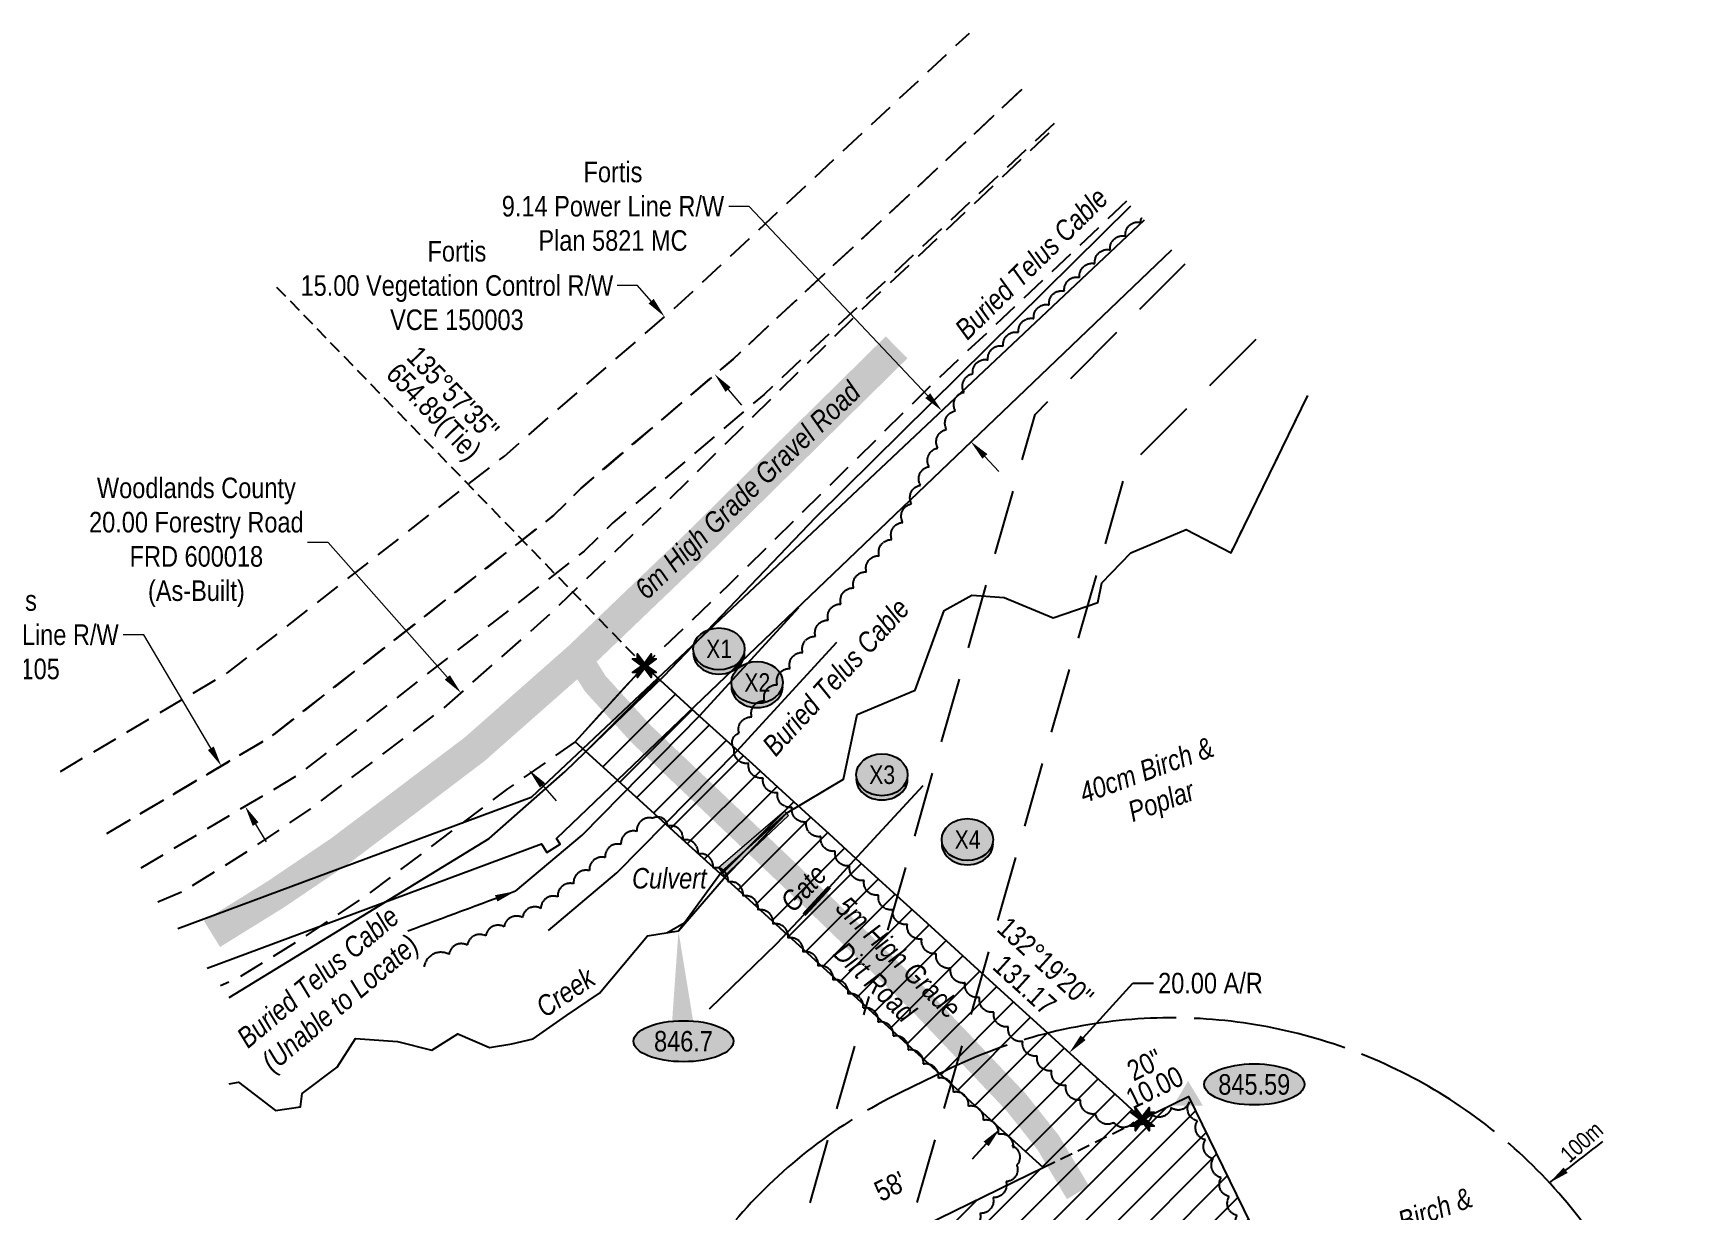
# Model space of a CAD drawing. Extents: x 584872 to 591273, y 5989373 to 5991820.
# Drawn here: x 587503 to 588308, y 5991148 to 5991722 of the extents above; entities that cross this region are included whole.
import ezdxf
from ezdxf.enums import TextEntityAlignment as Align

# ---------------------------------------------------------------- set-up
doc = ezdxf.new("R2010")
doc.units = 0
doc.header["$LTSCALE"] = 5
doc.header["$PDSIZE"] = 0.5
for name, pattern in [('0', [1, 1, 0]), ('DASHED2', [9.525, 6.35, -3.175]), ('foc-ACCESSROAD', [3.75, 2.5, -1.25]), ('foc-BUFFER', [16.75, 15, -1.75]), ('foc-FLOWLINE', [3.75, 2.5, -1.25]), ('foc-TIELINE', [1.875, 1.25, -0.625]), ('foc-TRAV', [1.875, 1.25, -0.625]), ('foc-WHEELTRACKS', [2, 0.4, -1.6])]:
    doc.linetypes.add(name, pattern=pattern)
doc.layers.get('Defpoints').update_dxf_attribs({"color": 9})
for name, color, linetype in [('AS-FENCE', 48, 'foc-FENCE'), ('AS-ROADS', 254, 'Continuous'), ('AS-TELUS', 224, 'foc-TEL'), ('AUX-BUFFER', 7, 'foc-BUFFER'), ('F-AR', 190, 'foc-ACCESSROAD'), ('F-EZE', 190, 'foc-FLOWLINE'), ('F-RW', 190, 'Continuous'), ('F-VCE', 190, 'foc-FLOWLINE'), ('L-BD', 7, 'Continuous'), ('L-MON', 1, 'Continuous'), ('L-TIE', 7, 'foc-TIELINE'), ('L-TITLEDB', 4, 'Continuous'), ('P-CROSSINGS', 250, 'Continuous'), ('P-ELEVATION', 7, 'Continuous'), ('P-PROPOSED', 10, 'Continuous'), ('P-PROPOSED-EXISTING-H', 59, 'Continuous'), ('P-TRAV', 4, 'foc-TRAV'), ('P-TXT', 4, 'Continuous'), ('T-BUSH', 110, '0'), ('T-BUSH-T', 110, 'Continuous'), ('T-CREEK', 160, 'Continuous'), ('T-WATER-P3', 160, 'foc-WHEELTRACKS')]:
    doc.layers.add(name, color=color, linetype=linetype)
doc.layers.add('F-EZE-T', color=190, linetype='Continuous', lineweight=9)
doc.layers.add('T-TEXT', color=48, linetype='Continuous', lineweight=18)
doc.styles.add('60L', font='ARIALN.TTF', dxfattribs={"height": 7.35})
doc.styles.add('80', font='ARIALN.TTF', dxfattribs={"height": 10})
doc.styles.add('80CG', font='ARIALN.TTF', dxfattribs={"height": 10})
doc.styles.add('80L', font='ARIALN.TTF', dxfattribs={"height": 10})
doc.styles.add('80LS', font='ARIALNI.TTF', dxfattribs={"height": 10})
doc.styles.add('Crossing', font='ARIALN.TTF', dxfattribs={"height": 10})
doc.styles.add('foc-LtypeFont', font='ARIALN.TTF', dxfattribs={"height": 7.35})
doc.styles.get("Standard").update_dxf_attribs({"font": 'ARIALN.TTF'})
doc.linetypes.add('foc-FENCE', pattern='A,10,-1,["X",foc-LtypeFont,S=0.2,R=0,X=-0.625,Y=-0.75],-1.24', length=12.24)
doc.linetypes.add('foc-TEL', pattern='A,2,-1,["T",foc-LtypeFont,S=0.2,R=0,X=-0.425,Y=-0.75],-1.24,8', length=12.24)
doc.linetypes.add('foc-TOPO-flowdirection-NOLINE', pattern='A,0,[">",foc-LtypeFont,S=0.3,R=0,X=0,Y=-0.945],-20,[">",foc-LtypeFont,S=0.3,R=0,X=0,Y=-0.945],0', length=20)
doc.dimstyles.new('Compass 5 000', dxfattribs={"dimscale": 5, "dimtxt": 9, "dimasz": 2, "dimexe": 0.2, "dimexo": 0.0625, "dimgap": 0.5, "dimtad": 0, "dimtih": 1, "dimtoh": 1, "dimzin": 0, "dimdsep": 46, "dimtxsty": '80CG', "dimcen": 0.1, "dimse1": 1, "dimse2": 1, "dimclrd": 256, "dimclrt": 256, "dimaunit": 1, "dimadec": 4, "dimazin": 0, "dimtfac": 0.06, "dimtofl": 0, "dimtmove": 0, "dimatfit": 1, "dimfxl": 0.2, "dimtolj": 1, "dimtzin": 0, "dimlwd": -1, "dimarcsym": 0})

# ---------------------------------------------------------------- blocks, each defined once
blk = doc.blocks.new('STRIA')
blk.add_hatch(color=255).paths.add_polyline_path([(-0.04, 1.52), (-1.47, -0.87), (1.39, -0.87)])
blk = doc.blocks.new('STRIAA')
blk.add_blockref('STRIA', (0, 0))
blk = doc.blocks.new('STRIB')
at = {"color": 1}
blk.add_solid([(-1.12, -0.67), (-0.04, 1.13), (1.04, -0.67)], dxfattribs=at)
blk = doc.blocks.new('STRIBB')
blk.add_blockref('STRIB', (0, 0))
blk = doc.blocks.new('STRICC')
for name in ['STRIAA', 'STRIBB']:
    blk.add_blockref(name, (0, 0))
blk = doc.blocks.new('fdspike')
blk.add_blockref('STRICC', (0, 0))
blk = doc.blocks.new('*D65')
at = {"layer": 'Defpoints', "color": 0, "transparency": 16777216}
for p in [(587958.81, 5991270.03), (587925.07, 5991233.1), (588007.63, 5991225.43)]:
    blk.add_point(p, dxfattribs=at)
at = {"layer": 'P-TXT', "transparency": 16777216}
for p, q in [((588014.38, 5991232.82), (588038.59, 5991259.32)), ((588038.59, 5991259.32), (588048.59, 5991259.32)), ((587967.15, 5991181.12), (587960.41, 5991173.74))]:
    blk.add_line(p, q, dxfattribs=at)
for points in [[(588013.14, 5991233.94), (588015.61, 5991231.69), (588007.63, 5991225.43)], [(587965.92, 5991182.24), (587968.38, 5991180), (587973.9, 5991188.5)]]:
    blk.add_solid(points, dxfattribs=at)
at = {"layer": 'P-TXT', "transparency": 16777216, "insert": (588076.33, 5991259.32), "char_height": 10, "attachment_point": 5, "style": '80CG'}
blk.add_mtext('\\A1;20.00 A/R', dxfattribs=at)
blk = doc.blocks.new('*D67')
at = {"layer": 'Defpoints', "color": 0, "transparency": 16777216}
for p in [(587810.68, 5991583.77), (587795.5, 5991570.55), (587819.85, 5991542.58)]:
    blk.add_point(p, dxfattribs=at)
at = {"layer": 'F-EZE-T', "transparency": 16777216}
for p, q in [((587797.54, 5991598.85), (587787.54, 5991598.85)), ((587804.11, 5991591.31), (587797.54, 5991598.85)), ((587841.6, 5991548.26), (587848.16, 5991540.71))]:
    blk.add_line(p, q, dxfattribs=at)
for points in [[(587805.37, 5991592.4), (587802.85, 5991590.21), (587810.68, 5991583.77)], [(587842.85, 5991549.35), (587840.34, 5991547.16), (587835.03, 5991555.8)]]:
    blk.add_solid(points, dxfattribs=at)
at = {"layer": 'F-EZE-T', "transparency": 16777216, "insert": (587709.61, 5991598.85), "char_height": 10, "attachment_point": 5, "style": '80CG'}
blk.add_mtext('\\A1;Fortis\\P15.00 Vegetation Control R/W\\PVCE 150003', dxfattribs=at)
blk = doc.blocks.new('TEMP')
h = blk.add_hatch(color=255)
h.dxf.hatch_style = 1
h.paths.add_polyline_path([(0, 0.25), (-0.67, 1.15), (-0.67, 0.67), (-1.15, 0.67), (-0.25, 0), (-1.15, -0.67), (-0.67, -0.67), (-0.67, -1.15), (0, -0.25), (0.67, -1.15), (0.67, -0.67), (1.15, -0.67), (0.25, 0), (1.15, 0.67), (0.67, 0.67), (0.67, 1.15)])
h.paths.add_polyline_path([(0.57, 0.85), (0.57, 0.57), (0.85, 0.57), (0.08, 0), (0.85, -0.57), (0.57, -0.57), (0.57, -0.85), (0, -0.08), (-0.57, -0.85), (-0.57, -0.57), (-0.85, -0.57), (-0.08, 0), (-0.85, 0.57), (-0.57, 0.57), (-0.57, 0.85), (0, 0.08)], flags=16)
h = blk.add_hatch(color=1)
h.dxf.hatch_style = 1
h.paths.add_polyline_path([(0, 0.08), (-0.57, 0.85), (-0.57, 0.57), (-0.85, 0.57), (-0.08, 0), (-0.85, -0.57), (-0.57, -0.57), (-0.57, -0.85), (0, -0.08), (0.57, -0.85), (0.57, -0.57), (0.85, -0.57), (0.08, 0), (0.85, 0.57), (0.57, 0.57), (0.57, 0.85)])
at = {"color": 1}
for p, q in [((-0.08, 0), (0.08, 0)), ((0, 0.08), (0, -0.08))]:
    blk.add_line(p, q, dxfattribs=at)
at = {"color": 255, "flags": 128}
blk.add_lwpolyline([(-0.25, 0), (-1.15, 0.67), (-0.67, 0.67), (-0.67, 1.15), (0, 0.25), (0.67, 1.15), (0.67, 0.67), (1.15, 0.67), (0.25, 0), (1.15, -0.67), (0.67, -0.67), (0.67, -1.15), (0, -0.25), (-0.67, -1.15), (-0.67, -0.67), (-1.15, -0.67)], close=True, dxfattribs=at)
at = {"color": 1, "flags": 128}
blk.add_lwpolyline([(-0.08, 0), (-0.85, 0.57), (-0.57, 0.57), (-0.57, 0.85), (0, 0.08), (0.57, 0.85), (0.57, 0.57), (0.85, 0.57), (0.08, 0), (0.85, -0.57), (0.57, -0.57), (0.57, -0.85), (0, -0.08), (-0.57, -0.85), (-0.57, -0.57), (-0.85, -0.57)], close=True, dxfattribs=at)
blk = doc.blocks.new('we')
at = {"layer": 'P-ELEVATION'}
h = blk.add_hatch(color=111, dxfattribs=at)
h.dxf.hatch_style = 1
edge = h.paths.add_edge_path()
edge.add_ellipse((0, 0), major_axis=(-24.38, 0), ratio=0.410256, start_angle=0, end_angle=360)
at = {"layer": 'P-ELEVATION', "color": 7, "flags": 128}
blk.add_lwpolyline([(0, 0, 12.5, 0, 0), (-12.42, -6.43, 0, 0, 0)], format="xyseb", dxfattribs=at)
at = {"layer": 'P-ELEVATION', "color": 7}
blk.add_ellipse((0, 0), major_axis=(-24.38, 0), ratio=0.410256, dxfattribs=at)
at = {"layer": 'P-ELEVATION', "style": '80'}
blk.add_attdef('ELEVATION', text='', height=10, dxfattribs=at).set_placement((0, 0), align=Align.MIDDLE_CENTER)
blk = doc.blocks.new('*D72')
at = {"layer": 'Defpoints', "color": 0, "transparency": 16777216}
for p in [(587963.37, 5991554.74), (587945.59, 5991537.99), (587977.47, 5991539.78)]:
    blk.add_point(p, dxfattribs=at)
at = {"layer": 'F-EZE-T', "transparency": 16777216}
for p, q in [((587851.9, 5991637.45), (587841.9, 5991637.45)), ((587938.73, 5991545.27), (587851.9, 5991637.45)), ((587966.55, 5991515.75), (587973.4, 5991508.47))]:
    blk.add_line(p, q, dxfattribs=at)
for points in [[(587939.95, 5991546.41), (587937.52, 5991544.13), (587945.59, 5991537.99)], [(587967.76, 5991516.89), (587965.33, 5991514.6), (587959.69, 5991523.02)]]:
    blk.add_solid(points, dxfattribs=at)
at = {"layer": 'F-EZE-T', "transparency": 16777216, "insert": (587785.56, 5991637.45), "char_height": 10, "attachment_point": 5, "style": '80CG'}
blk.add_mtext('\\A1;Fortis\\P9.14 Power Line R/W\\PPlan 5821 MC', dxfattribs=at)
blk = doc.blocks.new('xing2')
h = blk.add_hatch(color=50)
h.dxf.hatch_style = 1
edge = h.paths.add_edge_path()
edge.add_ellipse((0, 0), major_axis=(-12.5, 0), ratio=0.816297, start_angle=0, end_angle=360)
h = blk.add_hatch(color=250)
h.dxf.hatch_style = 1
edge = h.paths.add_edge_path()
edge.add_ellipse((0, -2.05), major_axis=(-12.5, 0), ratio=0.816297, start_angle=0, end_angle=180)
edge.add_line((12.5, -2.05), (12.5, 0))
edge.add_ellipse((0, 0), major_axis=(-12.5, 0), ratio=0.816297, start_angle=0, end_angle=180, ccw=False)
edge.add_line((-12.5, 0), (-12.5, -2.05))
at = {"color": 250}
blk.add_ellipse((0, 0), major_axis=(-12.5, 0), ratio=0.816297, dxfattribs=at)
blk.add_ellipse((0, -2.05), major_axis=(-12.5, 0), ratio=0.816297, start_param=0, end_param=3.141593, dxfattribs=at)
at = {"color": 250, "style": 'Crossing'}
blk.add_attdef('CROSSING', text='', height=9, dxfattribs=at).set_placement((0.09, 0.02), align=Align.MIDDLE_CENTER)
at = {"color": 250, "style": 'Crossing', "flags": 1}
for tag, p in [('OWNER', (0.09, -12.49)), ('DESCRIPTION', (0.09, -25.77)), ('LOCATION', (0.09, -39.3)), ('DWG_REF', (0.09, -52.84))]:
    blk.add_attdef(tag, text='', height=9, dxfattribs=at).set_placement(p, align=Align.MIDDLE_CENTER)
blk = doc.blocks.new('*D73')
at = {"layer": 'Defpoints', "color": 0, "transparency": 16777216}
for p in [(587594.93, 5991365.07), (587586.17, 5991359.89), (587597.81, 5991340.21)]:
    blk.add_point(p, dxfattribs=at)
at = {"layer": 'F-EZE-T', "transparency": 16777216}
for p, q in [((587557.22, 5991428.89), (587547.22, 5991428.89)), ((587589.84, 5991373.68), (587557.22, 5991428.89)), ((587611.65, 5991336.77), (587616.73, 5991328.16))]:
    blk.add_line(p, q, dxfattribs=at)
for points in [[(587591.28, 5991374.53), (587588.41, 5991372.83), (587594.93, 5991365.07)], [(587613.08, 5991337.62), (587610.21, 5991335.92), (587606.56, 5991345.38)]]:
    blk.add_solid(points, dxfattribs=at)
at = {"layer": 'F-EZE-T', "transparency": 16777216, "insert": (587490.88, 5991428.89), "char_height": 10, "attachment_point": 5, "style": '80CG', "bg_fill": 3, "box_fill_scale": 1.1, "bg_fill_color": 256, "bg_fill_true_color": 13158600, "bg_fill_transparency": 0}
blk.add_mtext('\\A1;Fortis\\P9.14 Power Line R/W\\PEZE 3105', dxfattribs=at)
blk = doc.blocks.new('*U76')
at = {"layer": 'P-ELEVATION'}
h = blk.add_hatch(color=111, dxfattribs=at)
h.dxf.hatch_style = 1
edge = h.paths.add_edge_path()
edge.add_ellipse((0, 0), major_axis=(-24.38, 0), ratio=0.410256, start_angle=0, end_angle=360)
at = {"layer": 'P-ELEVATION', "color": 7, "flags": 128}
blk.add_lwpolyline([(0, 0, 12.5, 0, 0), (-2.46, 53.73, 0, 0, 0)], format="xyseb", dxfattribs=at)
at = {"layer": 'P-ELEVATION', "color": 7}
blk.add_ellipse((0, 0), major_axis=(-24.38, 0), ratio=0.410256, dxfattribs=at)
at = {"layer": 'P-ELEVATION', "style": '80'}
blk.add_attdef('ELEVATION', text='', height=10, dxfattribs=at).set_placement((0, 0), align=Align.MIDDLE_CENTER)
blk = doc.blocks.new('*D77')
at = {"layer": 'Defpoints', "color": 0, "transparency": 16777216}
for p in [(587711.57, 5991400.66), (587712.03, 5991401.07), (587745.11, 5991363.58)]:
    blk.add_point(p, dxfattribs=at)
at = {"layer": 'F-EZE-T', "transparency": 16777216}
for p, q in [((587646.94, 5991473.91), (587636.94, 5991473.91)), ((587704.95, 5991408.16), (587646.94, 5991473.91)), ((587751.26, 5991355.67), (587757.88, 5991348.17))]:
    blk.add_line(p, q, dxfattribs=at)
for points in [[(587706.2, 5991409.26), (587703.7, 5991407.06), (587711.57, 5991400.66)], [(587752.51, 5991356.77), (587750.01, 5991354.57), (587744.65, 5991363.17)]]:
    blk.add_solid(points, dxfattribs=at)
at = {"layer": 'F-EZE-T', "transparency": 16777216, "insert": (587582.81, 5991473.91), "char_height": 10, "attachment_point": 5, "style": '80CG'}
blk.add_mtext('\\A1;Woodlands County\\P20.00 Forestry Road\\PFRD 600018\\P(As-Built)', dxfattribs=at)

msp = doc.modelspace()

# ---------------------------------------------------------------- hatches: boundary and pattern name
at = {"layer": 'P-PROPOSED-EXISTING-H'}
h = msp.add_hatch(dxfattribs=at)
h.set_pattern_fill('ANSI31', color=256, scale=3.5, style=0)
h.paths.add_polyline_path([(588043.176, 5991193.149), (588033.458, 5991202.024), (588018.896, 5991215.226), (587995.276, 5991236.819), (587979.503, 5991251.126), (587959.396, 5991269.494), (587936.456, 5991290.386), (587921.988, 5991303.484), (587905.918, 5991318.161), (587890.578, 5991332.169), (587879.121, 5991342.541), (587865.746, 5991354.764), (587853.218, 5991366.219), (587843.846, 5991374.674), (587827.626, 5991389.381), (587800.824, 5991413.844), (587767.174, 5991376.892), (587769.748, 5991374.536), (587796.616, 5991350.054), (587811.421, 5991336.591), (587820.783, 5991328.039), (587832.858, 5991317.041), (587848.213, 5991303.084), (587870.641, 5991282.646), (587884.186, 5991270.364), (587897.128, 5991258.571), (587908.268, 5991248.394), (587930.906, 5991227.794), (587942.898, 5991216.824), (587955.933, 5991204.979), (587967.576, 5991194.426), (587994.921, 5991169.576)])
h = msp.add_hatch(dxfattribs=at)
h.set_pattern_fill('ANSI31', color=256, scale=3.5, style=0)
h.paths.add_polyline_path([(588065.646, 5991204.146), (588202.753, 5990923.404), (587944.523, 5990797.299), (587807.463, 5991077.981)])
at = {"layer": 'T-TEXT'}
h = msp.add_hatch(color=256, dxfattribs=at)
h.dxf.hatch_style = 1
h.paths.add_polyline_path([(587836.896, 5991315.481), (587839.833, 5991311.566), (587870.916, 5991340.949), (587869.098, 5991343.096)])

# ---------------------------------------------------------------- linework, layer by layer
at = {"layer": 'AS-FENCE', "flags": 128}
for points in [[(587890.928, 5991306.076), (587904.741, 5991321.134), (587936.452, 5991355.575)], [(587832.457, 5991246.807), (587865.368, 5991278.666), (587878.561, 5991292.731)]]:
    msp.add_lwpolyline(points, dxfattribs=at)
at = {"layer": 'AS-ROADS', "flags": 128}
for points, const_width in [([(587923.588, 5991568.826), (587824.761, 5991471.386), (587769.053, 5991418.044), (587718.343, 5991373.301), (587679.823, 5991344.116), (587652.651, 5991323.689), (587621.253, 5991302.459), (587590.398, 5991283.341)], 15), ([(588011.871, 5991157.444), (587997.391, 5991181.701), (587981.721, 5991201.429), (587935.616, 5991250.099), (587886.928, 5991297.296), (587799.211, 5991380.716), (587776.983, 5991405.074), (587768.853, 5991418.004)], 12.5)]:
    msp.add_lwpolyline(points, dxfattribs=dict(at, const_width=const_width))
at = {"layer": 'AS-TELUS', "flags": 128}
for points in [[(587598.766, 5991252.353), (587725.253, 5991329.841), (587762.223, 5991362.321), (587810.298, 5991408.716), (587884.236, 5991486.124), (588037.563, 5991637.706)], [(587738.114, 5991304.125), (587770.502, 5991331.392), (587827.691, 5991389.456), (587876.074, 5991442.165)], [(587754.208, 5991285.009), (587787.488, 5991313.026), (587845.803, 5991372.234), (587894.483, 5991425.266)]]:
    msp.add_lwpolyline(points, dxfattribs=at)
at = {"layer": 'AUX-BUFFER', "color": 251, "linetype": 'foc-BUFFER', "flags": 128}
msp.add_lwpolyline([(588167.436, 5990767.773, 1), (587948.029, 5991217.062), (587925.575, 5991206.096, 1), (588144.982, 5990756.807)], format="xyb", close=True, dxfattribs=at)
at = {"layer": 'F-AR', "flags": 128}
for points in [[(587564.072, 5991298.893), (587577.231, 5991304.593), (587607.662, 5991323.448), (587638.128, 5991344.048), (587702.502, 5991392.664), (587752.131, 5991436.453), (587807.338, 5991489.317), (587906.036, 5991586.628), (588001.307, 5991676.52)], [(588035.516, 5991639.897), (587941.14, 5991551.024), (587842.183, 5991453.456), (587800.824, 5991413.844), (587767.174, 5991376.892), (587734.184, 5991353.938), (587694.883, 5991324.161), (587667.173, 5991303.329), (587634.844, 5991281.47), (587603.565, 5991262.09), (587594.477, 5991258.106)]]:
    msp.add_lwpolyline(points, dxfattribs=at)
at = {"layer": 'F-EZE', "flags": 128}
for points in [[(587539.261, 5991332.176), (587619.149, 5991379.378), (587756.578, 5991486.905), (587770.13, 5991500.346), (587843.989, 5991563.082), (587984.616, 5991694.389)], [(588000.204, 5991677.701), (587859.113, 5991545.911), (587785.508, 5991483.413), (587771.618, 5991469.683), (587631.929, 5991360.358), (587552.997, 5991313.749)]]:
    msp.add_lwpolyline(points, dxfattribs=at)
at = {"layer": 'F-RW', "flags": 128}
for points in [[(588044.06, 5991630.75), (587745.734, 5991349.731), (587573.863, 5991285.759)], [(587588.146, 5991266.598), (587750.779, 5991327.134), (587753.363, 5991322.968), (587759.842, 5991326.994), (587758.072, 5991329.848), (588057.506, 5991616.355)]]:
    msp.add_lwpolyline(points, dxfattribs=at)
at = {"layer": 'F-VCE', "flags": 128}
for points in [[(587516.699, 5991362.442), (587597.991, 5991410.445), (587732.758, 5991515.919), (587818.94, 5991590.963), (587959.01, 5991721.801)], [(587984.616, 5991694.389), (587843.989, 5991563.082), (587770.13, 5991500.346), (587756.578, 5991486.905), (587619.149, 5991379.378), (587539.261, 5991332.176)]]:
    msp.add_lwpolyline(points, dxfattribs=at)
at = {"layer": 'L-TIE'}
msp.add_line((587621.88, 5991598.158), (587800.824, 5991413.844), dxfattribs=at)
at = {"layer": 'L-TITLEDB', "linetype": 'DASHED2', "flags": 128}
for points in [[(587919.36, 5991285.159), (587990.953, 5991536.171), (588063.968, 5991609.437)], [(588098.348, 5991572.631), (588035.418, 5991509.564), (587836.923, 5990814.312), (587813.571, 5990732.509), (587738.848, 5990715.132)], [(587738.848, 5990766.577), (587773.828, 5990774.716), (587784.533, 5990812.441), (587910.161, 5991252.906)]]:
    msp.add_lwpolyline(points, dxfattribs=at)
at = {"layer": 'P-PROPOSED', "flags": 128}
for points in [[(587807.463, 5991077.981), (587994.921, 5991169.576), (587967.576, 5991194.426), (587955.933, 5991204.979), (587942.898, 5991216.824), (587930.906, 5991227.794), (587908.268, 5991248.394), (587897.128, 5991258.571), (587884.186, 5991270.364), (587870.641, 5991282.646), (587848.213, 5991303.084), (587832.858, 5991317.041), (587820.783, 5991328.039), (587811.421, 5991336.591), (587796.616, 5991350.054), (587767.174, 5991376.892), (587767.174, 5991376.892), (587800.824, 5991413.844), (587827.626, 5991389.381), (587843.846, 5991374.674), (587853.218, 5991366.219), (587865.746, 5991354.764), (587879.121, 5991342.541), (587890.578, 5991332.169), (587905.918, 5991318.161), (587921.988, 5991303.484), (587936.456, 5991290.386), (587959.396, 5991269.494), (587979.503, 5991251.126), (587995.276, 5991236.819), (588018.896, 5991215.226), (588033.458, 5991202.024), (588043.163, 5991193.16)], [(588043.163, 5991193.16), (588065.646, 5991204.146), (588202.753, 5990923.404)]]:
    msp.add_lwpolyline(points, dxfattribs=at)
at = {"layer": 'P-TRAV', "flags": 128}
msp.add_lwpolyline([(587994.921, 5991169.576), (588043.163, 5991193.16)], dxfattribs=at)
at = {"layer": 'T-BUSH', "flags": 128}
for points in [[(587979.595, 5991180.428, -0.520567), (587982.047, 5991170.733, -0.5205671), (587976.865, 5991162.753, -0.5205671), (587970.504, 5991155.037, -0.5205671), (587964.143, 5991147.321, -0.5205671), (587957.782, 5991139.605, -0.5205671), (587951.421, 5991131.889, -0.5205671), (587944.756, 5991124.484, -0.5205671), (587936.883, 5991118.318, -0.5205671), (587929.01, 5991112.152, -0.5205671), (587921.137, 5991105.986, -0.5205671), (587913.265, 5991099.82, -0.5205671), (587906.08, 5991093.191, -0.5205671), (587903.333, 5991083.576, -0.5205671), (587900.586, 5991073.961, -0.5205671), (587897.839, 5991064.346, -0.5205671), (587895.092, 5991054.73, -0.5205671), (587892.345, 5991045.115, -0.5205671), (587889.598, 5991035.5, -0.5205671), (587886.851, 5991025.884, -0.5205671), (587879.929, 5991019.401, -0.5205671), (587871.467, 5991014.072, -0.5205671), (587863.005, 5991008.743, -0.5205671), (587867.482, 5991000.098, -0.5205671), (587872.337, 5990991.356, -0.5205671), (587877.192, 5990982.614, -0.5205671), (587882.048, 5990973.872, -0.5205671), (587886.903, 5990965.13, -0.5205671), (587891.759, 5990956.388, -0.5205671), (587896.614, 5990947.646, -0.5205671), (587901.371, 5990938.852, -0.5205671), (587905.854, 5990929.913, -0.5205671), (587910.337, 5990920.974, -0.5205671), (587914.82, 5990912.035, -0.5205671), (587919.303, 5990903.096, -0.5205671), (587923.786, 5990894.158, -0.5205671), (587928.269, 5990885.219, -0.5205671), (587932.752, 5990876.28, -0.5205671), (587937.042, 5990867.263, -0.5205671), (587940.056, 5990857.728, -0.5205671), (587943.07, 5990848.193, -0.5205671), (587946.084, 5990838.658, -0.5205671), (587949.099, 5990829.123, -0.5205671), (587952.113, 5990819.588, -0.5205671), (587956.608, 5990812.877, -0.5205671), (587966.167, 5990815.816, -0.5205671), (587975.725, 5990818.755, -0.5205671), (587985.283, 5990821.695, -0.5205671), (587994.841, 5990824.634, -0.5205671), (588004.379, 5990827.626, -0.5205671), (588013.431, 5990831.877, -0.5205671), (588022.483, 5990836.127, -0.5205671), (588031.534, 5990840.378, -0.5205671), (588040.586, 5990844.629, -0.5205671), (588049.637, 5990848.879, -0.5205671), (588058.689, 5990853.13, -0.5205671), (588067.741, 5990857.381, -0.5205671), (588076.643, 5990861.933, -0.5205671), (588085.519, 5990866.54, -0.5205671), (588094.395, 5990871.146, -0.5205671), (588103.271, 5990875.753, -0.5205671), (588112.146, 5990880.359, -0.5205671), (588121.022, 5990884.966, -0.5205671), (588129.898, 5990889.572, -0.5205671), (588138.774, 5990894.179, -0.5205671), (588147.65, 5990898.785, -0.5205671), (588156.526, 5990903.391, -0.5205671), (588165.401, 5990907.998, -0.5205671), (588174.277, 5990912.604, -0.5205671), (588183.153, 5990917.211, -0.5205671), (588192.029, 5990921.817, -0.5205671), (588192.219, 5990930.409, -0.5205671), (588189.921, 5990940.141, -0.5205671), (588187.623, 5990949.873, -0.5205671), (588185.325, 5990959.606, -0.5205671), (588181.576, 5990968.797, -0.5205671), (588176.937, 5990977.655, -0.5205671), (588172.297, 5990986.514, -0.5205671), (588167.657, 5990995.372, -0.5205671), (588163.017, 5991004.231, -0.5205671), (588158.378, 5991013.089, -0.5205671), (588153.738, 5991021.948, -0.5205671), (588149.098, 5991030.806, -0.5205671), (588144.458, 5991039.665, -0.5205671), (588139.819, 5991048.523, -0.5205671), (588135.179, 5991057.382, -0.5205671), (588130.539, 5991066.24, -0.5205671), (588125.899, 5991075.098, -0.5205671), (588121.26, 5991083.957, -0.5205671), (588116.62, 5991092.815, -0.5205671), (588111.98, 5991101.674, -0.5205671), (588107.34, 5991110.532, -0.5205671), (588102.7, 5991119.391, -0.5205671), (588098.061, 5991128.249, -0.5205671), (588093.421, 5991137.108, -0.5205671), (588089.334, 5991146.226, -0.5205671), (588085.468, 5991155.449, -0.5205671), (588081.601, 5991164.671, -0.5205671), (588077.735, 5991173.893, -0.5205671), (588073.869, 5991183.116, -0.5205671), (588070.002, 5991192.338, -0.5205671), (588066.136, 5991201.56, -0.5205671), (588057.199, 5991198.8, -0.5205671), (588047.888, 5991195.154, -0.5205671), (588038.576, 5991191.508, -0.5205671), (588029.397, 5991191.469, -0.5205671), (588020.379, 5991195.789, -0.5205671), (588013.097, 5991202.545, -0.5205671), (588006.077, 5991209.666, -0.5205671), (587999.057, 5991216.788, -0.5205671), (587992.036, 5991223.909, -0.5205671), (587985.016, 5991231.03, -0.5205671), (587977.995, 5991238.152, -0.5205671), (587970.975, 5991245.273, -0.5205671), (587963.955, 5991252.395, -0.5205671), (587956.934, 5991259.516, -0.5205671), (587949.914, 5991266.637, -0.5205671), (587942.893, 5991273.759, -0.5205671), (587935.873, 5991280.88, -0.5205671), (587928.853, 5991288.001, -0.5205671), (587921.832, 5991295.123, -0.5205671), (587914.812, 5991302.244, -0.5205671), (587907.791, 5991309.365, -0.5205671), (587900.771, 5991316.487, -0.5205671), (587893.75, 5991323.608, -0.5205671), (587886.73, 5991330.73, -0.5205671), (587879.71, 5991337.851, -0.5205671), (587872.689, 5991344.972, -0.5205671), (587865.669, 5991352.094, -0.5205671), (587858.648, 5991359.215, -0.5205671), (587851.628, 5991366.336, -0.5205671), (587844.608, 5991373.458, -0.5205671), (587846.922, 5991381.091, -0.5205671), (587853.122, 5991388.937, -0.5205671), (587859.322, 5991396.784, -0.5205671), (587865.521, 5991404.63, -0.5205671), (587871.721, 5991412.477, -0.5205671), (587877.92, 5991420.323, -0.5205671), (587884.12, 5991428.169, -0.5205671), (587890.319, 5991436.016, -0.5205671), (587896.519, 5991443.862, -0.5205671), (587902.719, 5991451.708, -0.5205671), (587908.918, 5991459.555, -0.5205671), (587915.118, 5991467.401, -0.5205671), (587921.317, 5991475.247, -0.5205671), (587926.644, 5991483.634, -0.5205671), (587930.902, 5991492.682, -0.5205671), (587935.16, 5991501.731, -0.5205671), (587939.418, 5991510.779, -0.5205671), (587943.676, 5991519.827, -0.5205671), (587947.934, 5991528.875, -0.5205671), (587952.193, 5991537.923, -0.5205671), (587956.451, 5991546.971, -0.5205671), (587960.709, 5991556.019, -0.5205671), (587968.079, 5991562.756, -0.5205671), (587975.511, 5991569.446, -0.5205671), (587982.944, 5991576.136, -0.5205671), (587990.376, 5991582.827, -0.5205671), (587997.808, 5991589.517, -0.5205671), (588005.241, 5991596.207, -0.5205671), (588012.673, 5991602.898, -0.5205671), (588020.105, 5991609.588, -0.5205671), (588027.537, 5991616.279, -0.5205671), (588034.97, 5991622.969, -0.5205671), (588042.402, 5991629.659, -0.1924393), (588042.992, 5991631.893, -0.1924393)], [(587980.462, 5991178.988, 0.5205671), (587973.15, 5991185.809, 0.5205671), (587965.838, 5991192.631, 0.5205671), (587958.526, 5991199.453, 0.5205671), (587951.214, 5991206.274, 0.5205671), (587943.902, 5991213.096, 0.5205671), (587936.59, 5991219.918, 0.5205671), (587929.278, 5991226.739, 0.5205671), (587921.966, 5991233.561, 0.5205671), (587914.654, 5991240.383, 0.5205671), (587907.342, 5991247.204, 0.5205671), (587900.03, 5991254.026, 0.5205671), (587892.718, 5991260.848, 0.5205671), (587885.406, 5991267.669, 0.5205671), (587878.094, 5991274.491, 0.5205671), (587870.782, 5991281.312, 0.5205671), (587863.47, 5991288.134, 0.5205671), (587856.158, 5991294.956, 0.5205671), (587848.846, 5991301.777, 0.5205671), (587841.534, 5991308.599, 0.5205671), (587834.222, 5991315.421, 0.5205671), (587826.91, 5991322.242, 0.5205671), (587819.598, 5991329.064, 0.5205671), (587812.286, 5991335.886, 0.5205671), (587804.883, 5991339.628, 0.5205671), (587797.181, 5991333.251, 0.5205671), (587789.478, 5991326.874, 0.5205671), (587781.775, 5991320.496, 0.5205671), (587774.073, 5991314.119, 0.5205671), (587766.37, 5991307.742, 0.5205671), (587758.668, 5991301.364, 0.5205671), (587750.456, 5991295.768, 0.5205671), (587741.513, 5991291.292, 0.5205671), (587732.571, 5991286.816, 0.5205671), (587723.629, 5991282.34, 0.5205671), (587714.686, 5991277.865, 0.5205671), (587705.744, 5991273.389, 0.5205671), (587693.656, 5991267.338, 0.5205671)]]:
    msp.add_lwpolyline(points, format="xyb", dxfattribs=at)
at = {"layer": 'T-CREEK', "flags": 128}
msp.add_lwpolyline([(587598.766, 5991210.329), (587603.396, 5991211.244), (587621.361, 5991197.346), (587633.516, 5991199.104), (587634.328, 5991205.589), (587651.363, 5991218.484), (587660.318, 5991232.454), (587680.718, 5991230.956), (587697.458, 5991226.766), (587709.981, 5991234.679), (587725.463, 5991227.976), (587736.416, 5991229.774), (587746.643, 5991232.249), (587763.018, 5991243.696), (587778.976, 5991254.426), (587802.378, 5991282.364), (587817.431, 5991284.801), (587838.364, 5991313.524), (587870.007, 5991342.022), (587897.776, 5991358.596), (587904.456, 5991390.199), (587932.556, 5991401.944), (587946.726, 5991440.784), (587960.248, 5991448.131), (587976.006, 5991447.081), (587999.788, 5991437.206), (588021.528, 5991444.636), (588023.433, 5991454.241), (588037.548, 5991468.826), (588064.498, 5991480.159), (588086.413, 5991468.881)], dxfattribs=at)
at = {"layer": 'T-TEXT', "flags": 128}
msp.add_lwpolyline([(587836.896, 5991315.481), (587839.833, 5991311.566), (587870.916, 5991340.949), (587869.098, 5991343.096)], close=True, dxfattribs=at)
at = {"layer": 'T-TEXT', "const_width": 1.999, "flags": 128}
msp.add_lwpolyline([(587878.523, 5991292.681), (587890.921, 5991306.116)], dxfattribs=at)
at = {"layer": 'T-WATER-P3', "linetype": 'foc-TOPO-flowdirection-NOLINE', "flags": 128}
for points in [[(587598.766, 5991210.329), (587603.396, 5991211.244), (587621.361, 5991197.346), (587633.516, 5991199.104), (587634.328, 5991205.589), (587651.363, 5991218.484), (587660.318, 5991232.454), (587680.718, 5991230.956), (587697.458, 5991226.766), (587709.981, 5991234.679), (587725.463, 5991227.976), (587736.416, 5991229.774), (587746.643, 5991232.249), (587763.018, 5991243.696), (587778.976, 5991254.426), (587802.378, 5991282.364), (587817.431, 5991284.801), (587839.388, 5991310.079), (587870.007, 5991342.022), (587897.776, 5991358.596), (587904.456, 5991390.199), (587932.556, 5991401.944), (587946.726, 5991440.784), (587960.248, 5991448.131), (587976.006, 5991447.081), (587999.788, 5991437.206), (588021.528, 5991444.636), (588023.433, 5991454.241), (588037.548, 5991468.826), (588064.498, 5991480.159), (588086.413, 5991468.881), (588123.78, 5991545.405)], [(587811.822, 5991283.893), (587821.392, 5991289.362)]]:
    msp.add_lwpolyline(points, dxfattribs=at)
at = {"layer": 'T-WATER-P3', "flags": 128}
msp.add_lwpolyline([(588086.413, 5991468.881), (588123.78, 5991545.405)], dxfattribs=at)

# ---------------------------------------------------------------- block references
at = {"layer": 'F-EZE-T', "xscale": 0.99956193, "yscale": 0.99956193, "zscale": 0.99956193}
msp.add_blockref('*U76', (587819.885, 5991231.097), dxfattribs=at).add_auto_attribs({'ELEVATION': '846.7'})
at = {"layer": 'L-BD', "xscale": 0.99956193, "yscale": 0.99956193, "zscale": 0.99956193}
msp.add_blockref('we', (588097.651, 5991210.079), dxfattribs=at).add_auto_attribs({'ELEVATION': '845.59'})
at = {"layer": 'L-MON', "xscale": 4.997809650000017, "yscale": 4.997809650000017, "zscale": 4.997809650000017}
for p in [(587800.824, 5991413.844), (588043.163, 5991193.16)]:
    msp.add_blockref('TEMP', p, dxfattribs=at)
at = {"layer": 'P-CROSSINGS'}
for p, values in [((587837.128, 5991422.029), {'CROSSING': 'X1'}), ((587855.693, 5991405.713), {'CROSSING': 'X2'}), ((587916.471, 5991360.792), {'CROSSING': 'X3'}), ((587958.044, 5991329.242), {'CROSSING': 'X4'})]:
    msp.add_blockref('xing2', p, dxfattribs=at).add_auto_attribs(values)

# ---------------------------------------------------------------- texts
at = {"insert": (588245.722, 5991177.455), "char_height": 8, "attachment_point": 1, "rotation": 41.726889, "style": '60L'}
msp.add_mtext_dynamic_manual_height_columns('100m', width=28.39186, gutter_width=47.5, heights=[0], dxfattribs=at)
at = {"layer": 'AS-TELUS', "char_height": 9.99551, "width": 97.19138, "attachment_point": 5, "style": '80CG'}
for s, insert, rotation in [('\\A1;{\\fArial Narrow|b0|i1|c0|p34;Buried Telus Cable}', (587989.215, 5991609.608), 44.67199), ('\\A1;{\\fArial Narrow|b0|i1|c0|p34;Buried Telus Cable}', (587894.055, 5991408.367), 47.450317), ('\\A1;{\\fArial Narrow|b0|i1|c0|p34;Buried Telus Cable\\P(Unable to Locate)}', (587648.27, 5991254.879), 40.093087)]:
    msp.add_mtext(s, dxfattribs=dict(at, insert=insert, rotation=rotation))
at = {"layer": 'L-BD', "style": '80L'}
for s, height, rotation, p in [("135°57'35''", 9.99562, 314.011, (587707.777, 5991546.583)), ('654.89(Tie)', 9.99562, 314.011, (587697.533, 5991536.686)), ("132°19'20''", 9.99562, 317.6777, (587996.087, 5991269.625)), ('131.17', 9.9956, 317.6777, (587985.992, 5991258.54))]:
    msp.add_text(s, height=height, rotation=rotation, dxfattribs=at).set_placement(p, align=Align.MIDDLE)
at = {"layer": 'L-BD'}
for s, p in [('10.00', (588049.146, 5991208.652)), ("58'", (587920.503, 5991160.506))]:
    msp.add_text(s, height=9.9956, rotation=26.02828, dxfattribs=at).set_placement(p, align=Align.MIDDLE_CENTER)
at = {"layer": 'T-BUSH-T', "char_height": 9.99562, "width": 68.01698, "attachment_point": 2, "rotation": 20, "style": '80LS'}
for insert in [(588043.445, 5991367.845), (588169.302, 5991148.613)]:
    msp.add_mtext('40cm Birch &\\P Poplar', dxfattribs=dict(at, insert=insert))
at = {"layer": 'T-CREEK', "insert": (587762.431, 5991254.865), "char_height": 9.99551, "width": 36.80924, "attachment_point": 5, "rotation": 33.917324, "style": '80CG'}
msp.add_mtext('\\A1;{\\fArial Narrow|b0|i1|c0|p34;Creek}', dxfattribs=at)
at = {"layer": 'T-TEXT', "char_height": 9.99551, "attachment_point": 5, "style": '80CG'}
for s, insert, width, rotation in [('\\A1;{\\fArial Narrow|b0|i1|c0|p34;6m High Grade Gravel Road}', (587852.045, 5991498.218), 145.77118, 43.757604), ('\\A1;{\\fArial Narrow|b0|i1|c0|p34;Gate}', (587878.341, 5991305.684), 24.64554, 47.299911), ('\\A1;{\\fArial Narrow|b0|i1|c0|p34;5m High Grade\\PDirt Road}', (587918.691, 5991265.901), 77.45945, 315.890273)]:
    msp.add_mtext(s, dxfattribs=dict(at, insert=insert, width=width, rotation=rotation))
at = {"layer": 'T-TEXT', "insert": (587813.012, 5991310.35), "char_height": 9.99551, "width": 36.80924, "attachment_point": 5, "style": '80CG'}
msp.add_mtext('\\A1;{\\fArial Narrow|b0|i1|c0|p34;Culvert}', dxfattribs=at)

# ---------------------------------------------------------------- dimensions: what is measured, and where the dimension line sits
at = {"layer": 'F-EZE-T'}
for base, p1, p2, angle, text, picture, middle in [((587945.59, 5991537.993), (587977.473, 5991539.776), (587963.373, 5991554.744), 133.28892, 'Fortis\\P9.14 Power Line R/W\\PPlan 5821 MC', '*D72', (587785.564, 5991637.448)), ((587810.676, 5991583.767), (587819.851, 5991542.579), (587795.496, 5991570.549), 131.048182, 'Fortis\\P15.00 Vegetation Control R/W\\PVCE 150003', '*D67', (587709.609, 5991598.85))]:
    dim = msp.add_linear_dim(base=base, p1=p1, p2=p2, angle=angle, text=text, dimstyle='Compass 5 000', dxfattribs=at)
    dim.commit()
    dim.dimension.update_dxf_attribs({"geometry": picture, "text_midpoint": middle, "dimtype": 161})

# ---------------------------------------------------------------- leaders
at = {"path_type": 1}
msp.add_leader([(588241.257, 5991162.179), (588267.272, 5991182.277)], dimstyle='Compass 5 000', override={"dimgap": 0.5, "dimtad": 0}, dxfattribs=at)
at = {"layer": 'AS-TELUS', "path_type": 1}
msp.add_leader([(587738.114, 5991304.125), (587685.692, 5991284.623)], dimstyle='Compass 5 000', override={"dimgap": 0.5, "dimtad": 0}, dxfattribs=at)

# ---------------------------------------------------------------- next in the draw order: texts
at = {"layer": 'L-BD', "insert": (588042.129, 5991224.135), "char_height": 9.9956, "width": 16.36159, "attachment_point": 2, "rotation": 26.02828, "bg_fill": 3, "box_fill_scale": 1.15, "bg_fill_color": 256, "bg_fill_true_color": 256, "bg_fill_transparency": 0}
msp.add_mtext('20"', dxfattribs=at)

# ---------------------------------------------------------------- next in the draw order: dimensions: what is measured, and where the dimension line sits
at = {"layer": 'F-EZE-T'}
dim = msp.add_linear_dim(base=(587594.929, 5991365.068), p1=(587597.805, 5991340.208), p2=(587586.173, 5991359.895), angle=120.576579, text='Fortis\\P9.14 Power Line R/W\\PEZE 3105', dimstyle='Compass 5 000', override={"dimtfill": 1}, dxfattribs=at)
dim.commit()
dim.dimension.update_dxf_attribs({"geometry": '*D73', "text_midpoint": (587490.879, 5991428.89), "dimtype": 161})

# ---------------------------------------------------------------- next in the draw order: block references
at = {"layer": 'L-MON', "xscale": 5.000000000000018, "yscale": 5.000000000000018, "zscale": 5.000000000000018}
msp.add_blockref('fdspike', (588065.646, 5991204.146), dxfattribs=at)
msp.add_blockref('fdspike', (588065.646, 5991204.146), dxfattribs=at)

# ---------------------------------------------------------------- next in the draw order: dimensions: what is measured, and where the dimension line sits
at = {"layer": 'F-EZE-T'}
dim = msp.add_linear_dim(base=(587711.568, 5991400.663), p1=(587745.107, 5991363.575), p2=(587712.026, 5991401.068), angle=131.422638, text='Woodlands County\\P20.00 Forestry Road\\PFRD 600018\\P(As-Built)', dimstyle='Compass 5 000', dxfattribs=at)
dim.commit()
dim.dimension.update_dxf_attribs({"geometry": '*D77', "text_midpoint": (587582.806, 5991473.907), "dimtype": 161})
at = {"layer": 'P-TXT'}
dim = msp.add_linear_dim(base=(588007.631, 5991225.433), p1=(587925.074, 5991233.1), p2=(587958.808, 5991270.03), angle=47.58939, text='20.00 A/R', dimstyle='Compass 5 000', dxfattribs=at)
dim.commit()
dim.dimension.update_dxf_attribs({"geometry": '*D65', "text_midpoint": (588076.325, 5991259.325), "dimtype": 161})

doc.saveas('drawing.dxf')
